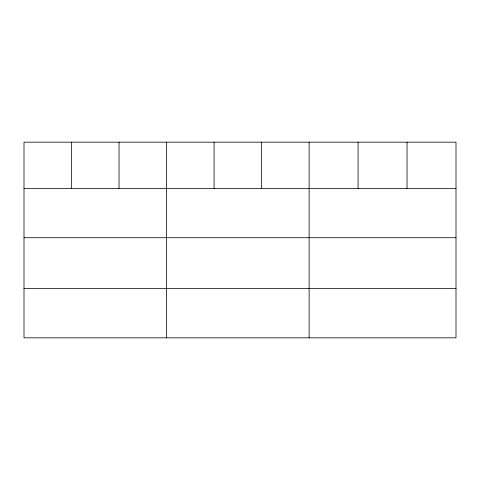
<?xml version="1.0" encoding="UTF-8"?>
<svg xmlns="http://www.w3.org/2000/svg" width="480" height="480" viewBox="0 0 480 480"><rect width="100%" height="100%" fill="white"/><g stroke="black" fill="none" stroke-linecap="round" stroke-linejoin="round"><path stroke-width="0.72" d="M456 237.714L456 142.17L24 142.17L24 337.83L456 337.83L456 237.714L24 237.714M24 188.406L456 188.406M24 288.522L456 288.522M407.04 142.17L407.04 188.406M358.08 142.17L358.08 188.406M309.12 142.17L309.12 337.83M261.6 142.17L261.6 188.406M214.08 142.17L214.08 188.406M166.56 142.17L166.56 337.83M119.04 142.17L119.04 188.406M71.52 142.17L71.52 188.406"/></g></svg>
